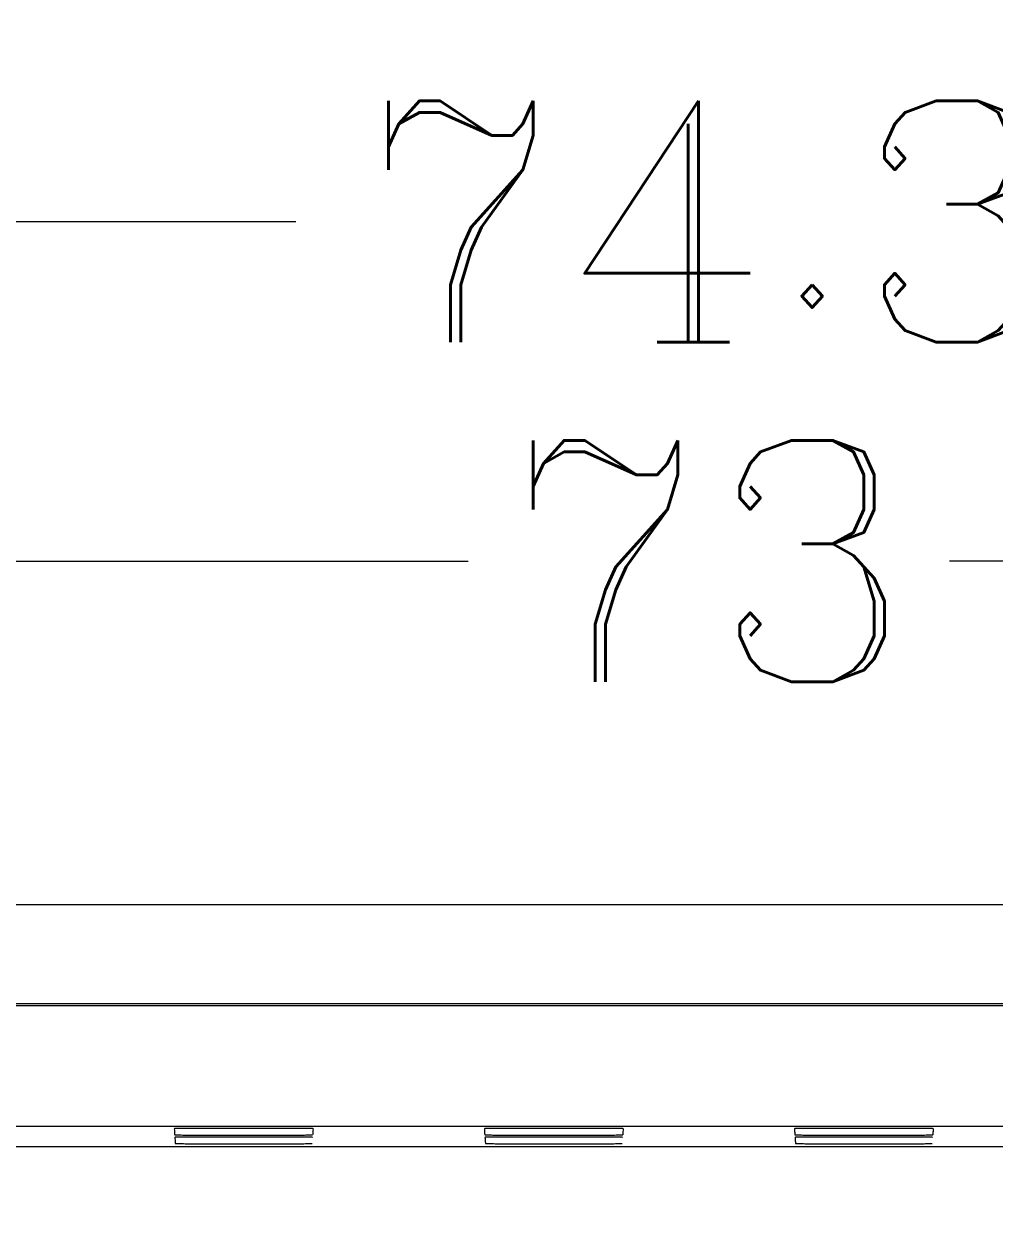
# Model space of a CAD drawing. Header units: millimetres. Extents: x -195 to 1349, y 148 to 750.
# Drawn here: x 1196.52 to 1210.62, y 500.39 to 517.82 of the extents above; entities that cross this region are included whole.
import ezdxf

# ---------------------------------------------------------------- set-up
doc = ezdxf.new("R2010")
doc.units = ezdxf.units.MM
doc.layers.get('0').update_dxf_attribs({"linetype": 'CONTINUOUS'})
doc.layers.get('Defpoints').update_dxf_attribs({"linetype": 'CONTINUOUS'})
doc.layers.add('4', color=7, linetype='CONTINUOUS', true_color=0xffffff)
doc.styles.add('ROMANC', font='romanc.shx', dxfattribs={"bigfont": 'gbcbig.shx'})
doc.dimstyles.new('YanXiu', dxfattribs={"dimtxt": 3.5, "dimasz": 2.2, "dimexe": 0.66, "dimexo": 0.66, "dimgap": 0.66, "dimtad": 0, "dimdec": 1, "dimdsep": 46, "dimtxsty": 'ROMANC', "dimcen": 0, "dimclrd": 131, "dimclre": 131, "dimclrt": 42, "dimazin": 2, "dimtfac": 1, "dimtdec": 1, "dimtofl": 0, "dimtmove": 0, "dimatfit": 3, "dimfxl": 1, "dimlwd": 5, "dimlwe": 5, "dimarcsym": 0})

# ---------------------------------------------------------------- blocks, each defined once
blk = doc.blocks.new('*D53')
at = {"color": 131, "lineweight": 5, "transparency": 16777216}
for p, q in [((1169.315, 493.241), (1169.315, 515.61)), ((1243.61, 492.48), (1243.61, 515.61)), ((1171.515, 514.95), (1200.469, 514.95)), ((1241.41, 514.95), (1212.456, 514.95))]:
    blk.add_line(p, q, dxfattribs=at)
at = {"color": 131, "lineweight": 18, "transparency": 16777216}
for points in [[(1171.515, 515.316), (1171.515, 514.583), (1169.315, 514.95)], [(1241.41, 515.316), (1241.41, 514.583), (1243.61, 514.95)]]:
    blk.add_solid(points, dxfattribs=at)
at = {"layer": 'Defpoints', "color": 0, "lineweight": 18, "transparency": 16777216}
for p in [(1243.61, 514.95), (1169.315, 492.581), (1243.61, 491.82)]:
    blk.add_point(p, dxfattribs=at)
at = {"color": 42, "lineweight": 18, "transparency": 16777216, "insert": (1206.462, 514.95), "char_height": 3.5, "attachment_point": 5, "style": 'ROMANC'}
blk.add_mtext('74.3', dxfattribs=at)
blk = doc.blocks.new('*D54')
at = {"color": 131, "lineweight": 5, "transparency": 16777216}
for p, q in [((1169.962, 501.388), (1169.962, 510.682)), ((1242.962, 501.388), (1242.962, 510.682)), ((1172.162, 510.022), (1202.969, 510.022)), ((1240.762, 510.022), (1209.956, 510.022))]:
    blk.add_line(p, q, dxfattribs=at)
at = {"color": 131, "lineweight": 18, "transparency": 16777216}
for points in [[(1172.162, 510.388), (1172.162, 509.655), (1169.962, 510.022)], [(1240.762, 510.388), (1240.762, 509.655), (1242.962, 510.022)]]:
    blk.add_solid(points, dxfattribs=at)
at = {"layer": 'Defpoints', "color": 0, "lineweight": 18, "transparency": 16777216}
for p in [(1242.962, 510.022), (1169.962, 500.728), (1242.962, 500.728)]:
    blk.add_point(p, dxfattribs=at)
at = {"color": 42, "lineweight": 18, "transparency": 16777216, "insert": (1206.462, 510.022), "char_height": 3.5, "attachment_point": 5, "style": 'ROMANC'}
blk.add_mtext('73', dxfattribs=at)
blk = doc.blocks.new('*D55')
at = {"color": 131, "lineweight": 5, "transparency": 16777216}
for p, q in [((1158.09, 492.7), (1158.09, 526.676)), ((1254.834, 492.885), (1254.834, 526.676)), ((1160.29, 526.016), (1200.469, 526.016)), ((1252.634, 526.016), (1212.456, 526.016))]:
    blk.add_line(p, q, dxfattribs=at)
at = {"color": 131, "lineweight": 18, "transparency": 16777216}
for points in [[(1160.29, 526.382), (1160.29, 525.649), (1158.09, 526.016)], [(1252.634, 526.382), (1252.634, 525.649), (1254.834, 526.016)]]:
    blk.add_solid(points, dxfattribs=at)
at = {"layer": 'Defpoints', "color": 0, "lineweight": 18, "transparency": 16777216}
for p in [(1254.834, 526.016), (1254.834, 492.225), (1158.09, 492.04)]:
    blk.add_point(p, dxfattribs=at)
at = {"color": 42, "lineweight": 18, "transparency": 16777216, "insert": (1206.462, 526.016), "char_height": 3.5, "attachment_point": 5, "style": 'ROMANC'}
blk.add_mtext('96.7', dxfattribs=at)
blk = doc.blocks.new('*D56')
at = {"color": 131, "lineweight": 5, "transparency": 16777216}
for p, q in [((1166.078, 504.008), (1166.078, 521.28)), ((1246.847, 504.008), (1246.847, 521.28)), ((1168.278, 520.62), (1200.469, 520.62)), ((1244.647, 520.62), (1212.456, 520.62))]:
    blk.add_line(p, q, dxfattribs=at)
at = {"color": 131, "lineweight": 18, "transparency": 16777216}
for points in [[(1168.278, 520.986), (1168.278, 520.253), (1166.078, 520.62)], [(1244.647, 520.986), (1244.647, 520.253), (1246.847, 520.62)]]:
    blk.add_solid(points, dxfattribs=at)
at = {"layer": 'Defpoints', "color": 0, "lineweight": 18, "transparency": 16777216}
for p in [(1246.847, 520.62), (1166.078, 503.348), (1246.847, 503.348)]:
    blk.add_point(p, dxfattribs=at)
at = {"color": 42, "lineweight": 18, "transparency": 16777216, "insert": (1206.462, 520.62), "char_height": 3.5, "attachment_point": 5, "style": 'ROMANC'}
blk.add_mtext('80.8', dxfattribs=at)
blk = doc.blocks.new('*D58')
at = {"color": 131, "lineweight": 5, "transparency": 16777216}
for p, q in [((1156.64, 502.079), (1156.64, 531.65)), ((1256.284, 502.079), (1256.284, 531.65)), ((1158.84, 530.99), (1200.469, 530.99)), ((1254.084, 530.99), (1212.456, 530.99))]:
    blk.add_line(p, q, dxfattribs=at)
at = {"color": 131, "lineweight": 18, "transparency": 16777216}
for points in [[(1158.84, 531.357), (1158.84, 530.624), (1156.64, 530.99)], [(1254.084, 531.357), (1254.084, 530.624), (1256.284, 530.99)]]:
    blk.add_solid(points, dxfattribs=at)
at = {"layer": 'Defpoints', "color": 0, "lineweight": 18, "transparency": 16777216}
for p in [(1256.284, 530.99), (1156.64, 501.419), (1256.284, 501.419)]:
    blk.add_point(p, dxfattribs=at)
at = {"color": 42, "lineweight": 18, "transparency": 16777216, "insert": (1206.462, 530.99), "char_height": 3.5, "attachment_point": 5, "style": 'ROMANC'}
blk.add_mtext('99.6', dxfattribs=at)
blk = doc.blocks.new('*D59')
at = {"color": 131, "lineweight": 5, "transparency": 16777216}
for p, q in [((1151.266, 503.956), (1151.266, 539.12)), ((1261.659, 503.956), (1261.659, 539.12)), ((1153.466, 538.46), (1199.219, 538.46)), ((1259.459, 538.46), (1213.706, 538.46))]:
    blk.add_line(p, q, dxfattribs=at)
at = {"color": 131, "lineweight": 18, "transparency": 16777216}
for points in [[(1153.466, 538.826), (1153.466, 538.093), (1151.266, 538.46)], [(1259.459, 538.826), (1259.459, 538.093), (1261.659, 538.46)]]:
    blk.add_solid(points, dxfattribs=at)
at = {"layer": 'Defpoints', "color": 0, "lineweight": 18, "transparency": 16777216}
for p in [(1261.659, 538.46), (1151.266, 503.296), (1261.659, 503.296)]:
    blk.add_point(p, dxfattribs=at)
at = {"color": 42, "lineweight": 18, "transparency": 16777216, "insert": (1206.462, 538.46), "char_height": 3.5, "attachment_point": 5, "style": 'ROMANC'}
blk.add_mtext('110.4', dxfattribs=at)

msp = doc.modelspace()

# ---------------------------------------------------------------- linework, layer by layer
at = {"layer": '4', "color": 7, "linetype": 'Continuous', "lineweight": 18}
for p, q in [((1247.243, 505.033), (1165.682, 505.033)), ((1246.876, 503.597), (1166.048, 503.597)), ((1246.847, 503.567), (1166.078, 503.567)), ((1175.44, 501.822), (1237.485, 501.822))]:
    msp.add_line(p, q, dxfattribs=at)
for points, knots in [([(1200.719, 501.785), (1200.719, 501.785), (1200.713, 501.786), (1200.694, 501.786), (1200.686, 501.786), (1200.672, 501.787), (1200.666, 501.787), (1200.655, 501.787), (1200.649, 501.787), (1200.63, 501.787), (1200.602, 501.787), (1200.568, 501.788), (1200.541, 501.788), (1200.532, 501.788), (1200.512, 501.788), (1200.502, 501.788), (1200.47, 501.788), (1200.448, 501.789), (1200.378, 501.789), (1200.328, 501.789), (1200.259, 501.789), (1200.245, 501.789), (1200.216, 501.789), (1200.202, 501.79), (1200.158, 501.79), (1200.129, 501.79), (1200.068, 501.79), (1200.037, 501.79), (1199.99, 501.79), (1199.974, 501.79), (1199.942, 501.79), (1199.926, 501.79), (1199.877, 501.79), (1199.812, 501.79), (1199.746, 501.79), (1199.68, 501.79), (1199.647, 501.79), (1199.598, 501.79), (1199.581, 501.79), (1199.549, 501.79), (1199.467, 501.79), (1199.389, 501.79), (1199.313, 501.79), (1199.297, 501.79), (1199.267, 501.79), (1199.253, 501.79), (1199.209, 501.789), (1199.181, 501.789), (1199.099, 501.789), (1199.048, 501.789), (1198.989, 501.789), (1198.978, 501.789), (1198.955, 501.788), (1198.945, 501.788), (1198.913, 501.788), (1198.894, 501.788), (1198.857, 501.788), (1198.84, 501.788), (1198.809, 501.787), (1198.795, 501.787), (1198.769, 501.787), (1198.747, 501.786), (1198.731, 501.786), (1198.718, 501.786), (1198.713, 501.786), (1198.707, 501.785), (1198.705, 501.785), (1198.705, 501.785)], [0, 0, 0, 0, 0.0625, 0.0625, 0.09375, 0.09375, 0.109375, 0.109375, 0.125, 0.125, 0.15625, 0.1875, 0.1875, 0.203125, 0.203125, 0.21875, 0.21875, 0.25, 0.25, 0.3125, 0.3125, 0.328125, 0.328125, 0.34375, 0.34375, 0.375, 0.375, 0.40625, 0.40625, 0.421875, 0.421875, 0.4375, 0.4375, 0.46875, 0.5, 0.5, 0.53125, 0.53125, 0.546875, 0.546875, 0.5625, 0.625, 0.625, 0.640625, 0.640625, 0.65625, 0.65625, 0.6875, 0.6875, 0.75, 0.75, 0.765625, 0.765625, 0.78125, 0.78125, 0.8125, 0.8125, 0.84375, 0.84375, 0.875, 0.875, 0.90625, 0.9375, 0.9375, 0.96875, 0.96875, 1, 1, 1, 1]), ([(1198.705, 501.785), (1198.706, 501.772), (1198.707, 501.758), (1198.709, 501.736), (1198.709, 501.727), (1198.71, 501.71), (1198.711, 501.703), (1198.711, 501.696)], [0, 0, 0, 0, 0.448295, 0.448295, 0.75351, 0.75351, 1, 1, 1, 1]), ([(1200.719, 501.785), (1200.718, 501.772), (1200.718, 501.758), (1200.716, 501.736), (1200.715, 501.727), (1200.714, 501.71), (1200.714, 501.703), (1200.713, 501.696)], [0, 0, 0, 0, 0.448296, 0.448296, 0.75351, 0.75351, 1, 1, 1, 1]), ([(1205.219, 501.785), (1205.219, 501.785), (1205.213, 501.786), (1205.194, 501.786), (1205.186, 501.786), (1205.172, 501.787), (1205.166, 501.787), (1205.155, 501.787), (1205.149, 501.787), (1205.13, 501.787), (1205.102, 501.787), (1205.068, 501.788), (1205.041, 501.788), (1205.032, 501.788), (1205.012, 501.788), (1205.002, 501.788), (1204.97, 501.788), (1204.948, 501.789), (1204.878, 501.789), (1204.828, 501.789), (1204.759, 501.789), (1204.745, 501.789), (1204.716, 501.789), (1204.702, 501.79), (1204.658, 501.79), (1204.629, 501.79), (1204.568, 501.79), (1204.537, 501.79), (1204.49, 501.79), (1204.474, 501.79), (1204.442, 501.79), (1204.426, 501.79), (1204.377, 501.79), (1204.312, 501.79), (1204.246, 501.79), (1204.18, 501.79), (1204.147, 501.79), (1204.098, 501.79), (1204.081, 501.79), (1204.049, 501.79), (1203.967, 501.79), (1203.889, 501.79), (1203.813, 501.79), (1203.797, 501.79), (1203.767, 501.79), (1203.753, 501.79), (1203.709, 501.789), (1203.681, 501.789), (1203.599, 501.789), (1203.548, 501.789), (1203.489, 501.789), (1203.478, 501.789), (1203.455, 501.788), (1203.445, 501.788), (1203.413, 501.788), (1203.394, 501.788), (1203.357, 501.788), (1203.34, 501.788), (1203.309, 501.787), (1203.295, 501.787), (1203.269, 501.787), (1203.247, 501.786), (1203.231, 501.786), (1203.218, 501.786), (1203.213, 501.786), (1203.207, 501.785), (1203.205, 501.785), (1203.205, 501.785)], [0, 0, 0, 0, 0.0625, 0.0625, 0.09375, 0.09375, 0.109375, 0.109375, 0.125, 0.125, 0.15625, 0.1875, 0.1875, 0.203125, 0.203125, 0.21875, 0.21875, 0.25, 0.25, 0.3125, 0.3125, 0.328125, 0.328125, 0.34375, 0.34375, 0.375, 0.375, 0.40625, 0.40625, 0.421875, 0.421875, 0.4375, 0.4375, 0.46875, 0.5, 0.5, 0.53125, 0.53125, 0.546875, 0.546875, 0.5625, 0.625, 0.625, 0.640625, 0.640625, 0.65625, 0.65625, 0.6875, 0.6875, 0.75, 0.75, 0.765625, 0.765625, 0.78125, 0.78125, 0.8125, 0.8125, 0.84375, 0.84375, 0.875, 0.875, 0.90625, 0.9375, 0.9375, 0.96875, 0.96875, 1, 1, 1, 1]), ([(1203.205, 501.785), (1203.206, 501.772), (1203.207, 501.758), (1203.209, 501.736), (1203.209, 501.727), (1203.21, 501.71), (1203.211, 501.703), (1203.211, 501.696)], [0, 0, 0, 0, 0.448295, 0.448295, 0.75351, 0.75351, 1, 1, 1, 1]), ([(1205.219, 501.785), (1205.218, 501.772), (1205.218, 501.758), (1205.216, 501.736), (1205.215, 501.727), (1205.214, 501.71), (1205.214, 501.703), (1205.213, 501.696)], [0, 0, 0, 0, 0.448296, 0.448296, 0.75351, 0.75351, 1, 1, 1, 1]), ([(1209.719, 501.785), (1209.719, 501.785), (1209.713, 501.786), (1209.694, 501.786), (1209.686, 501.786), (1209.672, 501.787), (1209.666, 501.787), (1209.655, 501.787), (1209.649, 501.787), (1209.63, 501.787), (1209.602, 501.787), (1209.568, 501.788), (1209.541, 501.788), (1209.532, 501.788), (1209.512, 501.788), (1209.502, 501.788), (1209.47, 501.788), (1209.448, 501.789), (1209.378, 501.789), (1209.328, 501.789), (1209.259, 501.789), (1209.245, 501.789), (1209.216, 501.789), (1209.202, 501.79), (1209.158, 501.79), (1209.129, 501.79), (1209.068, 501.79), (1209.037, 501.79), (1208.99, 501.79), (1208.974, 501.79), (1208.942, 501.79), (1208.926, 501.79), (1208.877, 501.79), (1208.812, 501.79), (1208.746, 501.79), (1208.68, 501.79), (1208.647, 501.79), (1208.598, 501.79), (1208.581, 501.79), (1208.549, 501.79), (1208.467, 501.79), (1208.389, 501.79), (1208.313, 501.79), (1208.297, 501.79), (1208.267, 501.79), (1208.253, 501.79), (1208.209, 501.789), (1208.181, 501.789), (1208.099, 501.789), (1208.048, 501.789), (1207.989, 501.789), (1207.978, 501.789), (1207.955, 501.788), (1207.945, 501.788), (1207.913, 501.788), (1207.894, 501.788), (1207.857, 501.788), (1207.84, 501.788), (1207.809, 501.787), (1207.795, 501.787), (1207.769, 501.787), (1207.747, 501.786), (1207.731, 501.786), (1207.718, 501.786), (1207.713, 501.786), (1207.707, 501.785), (1207.705, 501.785), (1207.705, 501.785)], [0, 0, 0, 0, 0.0625, 0.0625, 0.09375, 0.09375, 0.109375, 0.109375, 0.125, 0.125, 0.15625, 0.1875, 0.1875, 0.203125, 0.203125, 0.21875, 0.21875, 0.25, 0.25, 0.3125, 0.3125, 0.328125, 0.328125, 0.34375, 0.34375, 0.375, 0.375, 0.40625, 0.40625, 0.421875, 0.421875, 0.4375, 0.4375, 0.46875, 0.5, 0.5, 0.53125, 0.53125, 0.546875, 0.546875, 0.5625, 0.625, 0.625, 0.640625, 0.640625, 0.65625, 0.65625, 0.6875, 0.6875, 0.75, 0.75, 0.765625, 0.765625, 0.78125, 0.78125, 0.8125, 0.8125, 0.84375, 0.84375, 0.875, 0.875, 0.90625, 0.9375, 0.9375, 0.96875, 0.96875, 1, 1, 1, 1]), ([(1207.705, 501.785), (1207.706, 501.772), (1207.707, 501.758), (1207.709, 501.736), (1207.709, 501.727), (1207.71, 501.71), (1207.711, 501.703), (1207.711, 501.696)], [0, 0, 0, 0, 0.448295, 0.448295, 0.75351, 0.75351, 1, 1, 1, 1]), ([(1209.719, 501.785), (1209.718, 501.772), (1209.718, 501.758), (1209.716, 501.736), (1209.715, 501.727), (1209.714, 501.71), (1209.714, 501.703), (1209.713, 501.696)], [0, 0, 0, 0, 0.448296, 0.448296, 0.75351, 0.75351, 1, 1, 1, 1]), ([(1198.711, 501.696), (1198.712, 501.695), (1198.718, 501.695), (1198.737, 501.695), (1198.745, 501.694), (1198.764, 501.694), (1198.775, 501.694), (1198.8, 501.694), (1198.828, 501.693), (1198.862, 501.693), (1198.889, 501.693), (1198.898, 501.693), (1198.918, 501.693), (1198.928, 501.693), (1198.96, 501.692), (1198.982, 501.692), (1199.051, 501.692), (1199.101, 501.692), (1199.169, 501.691), (1199.183, 501.691), (1199.212, 501.691), (1199.226, 501.691), (1199.269, 501.691), (1199.299, 501.691), (1199.359, 501.691), (1199.39, 501.691), (1199.437, 501.691), (1199.452, 501.691), (1199.484, 501.691), (1199.501, 501.691), (1199.549, 501.691), (1199.614, 501.691), (1199.679, 501.691), (1199.744, 501.691), (1199.777, 501.691), (1199.826, 501.691), (1199.842, 501.691), (1199.875, 501.691), (1199.956, 501.691), (1200.034, 501.691), (1200.109, 501.691), (1200.124, 501.691), (1200.154, 501.691), (1200.169, 501.691), (1200.213, 501.691), (1200.241, 501.691), (1200.322, 501.692), (1200.373, 501.692), (1200.431, 501.692), (1200.442, 501.692), (1200.464, 501.692), (1200.475, 501.692), (1200.506, 501.693), (1200.526, 501.693), (1200.562, 501.693), (1200.579, 501.693), (1200.61, 501.693), (1200.624, 501.694), (1200.649, 501.694), (1200.671, 501.694), (1200.687, 501.695), (1200.7, 501.695), (1200.705, 501.695), (1200.712, 501.695), (1200.713, 501.696), (1200.713, 501.696)], [0, 0, 0, 0, 0.0625, 0.0625, 0.09375, 0.09375, 0.125, 0.125, 0.15625, 0.1875, 0.1875, 0.203125, 0.203125, 0.21875, 0.21875, 0.25, 0.25, 0.3125, 0.3125, 0.328125, 0.328125, 0.34375, 0.34375, 0.375, 0.375, 0.40625, 0.40625, 0.421875, 0.421875, 0.4375, 0.4375, 0.46875, 0.5, 0.5, 0.53125, 0.53125, 0.546875, 0.546875, 0.5625, 0.625, 0.625, 0.640625, 0.640625, 0.65625, 0.65625, 0.6875, 0.6875, 0.75, 0.75, 0.765625, 0.765625, 0.78125, 0.78125, 0.8125, 0.8125, 0.84375, 0.84375, 0.875, 0.875, 0.90625, 0.9375, 0.9375, 0.96875, 0.96875, 1, 1, 1, 1]), ([(1200.711, 501.659), (1200.711, 501.66), (1200.704, 501.66), (1200.685, 501.66), (1200.677, 501.661), (1200.663, 501.661), (1200.658, 501.661), (1200.647, 501.661), (1200.641, 501.661), (1200.622, 501.661), (1200.594, 501.662), (1200.561, 501.662), (1200.534, 501.662), (1200.524, 501.662), (1200.505, 501.662), (1200.495, 501.662), (1200.463, 501.663), (1200.441, 501.663), (1200.372, 501.663), (1200.322, 501.663), (1200.254, 501.664), (1200.24, 501.664), (1200.212, 501.664), (1200.198, 501.664), (1200.154, 501.664), (1200.125, 501.664), (1200.065, 501.664), (1200.034, 501.664), (1199.987, 501.664), (1199.972, 501.664), (1199.94, 501.664), (1199.924, 501.664), (1199.875, 501.664), (1199.811, 501.664), (1199.746, 501.664), (1199.681, 501.664), (1199.648, 501.664), (1199.599, 501.664), (1199.583, 501.664), (1199.55, 501.664), (1199.469, 501.664), (1199.392, 501.664), (1199.316, 501.664), (1199.301, 501.664), (1199.271, 501.664), (1199.257, 501.664), (1199.213, 501.664), (1199.185, 501.664), (1199.104, 501.663), (1199.054, 501.663), (1198.995, 501.663), (1198.984, 501.663), (1198.962, 501.663), (1198.951, 501.663), (1198.92, 501.662), (1198.901, 501.662), (1198.865, 501.662), (1198.848, 501.662), (1198.817, 501.662), (1198.803, 501.661), (1198.778, 501.661), (1198.756, 501.661), (1198.74, 501.66), (1198.727, 501.66), (1198.722, 501.66), (1198.716, 501.66), (1198.714, 501.659), (1198.714, 501.659)], [0, 0, 0, 0, 0.0625, 0.0625, 0.09375, 0.09375, 0.109375, 0.109375, 0.125, 0.125, 0.15625, 0.1875, 0.1875, 0.203125, 0.203125, 0.21875, 0.21875, 0.25, 0.25, 0.3125, 0.3125, 0.328125, 0.328125, 0.34375, 0.34375, 0.375, 0.375, 0.40625, 0.40625, 0.421875, 0.421875, 0.4375, 0.4375, 0.46875, 0.5, 0.5, 0.53125, 0.53125, 0.546875, 0.546875, 0.5625, 0.625, 0.625, 0.640625, 0.640625, 0.65625, 0.65625, 0.6875, 0.6875, 0.75, 0.75, 0.765625, 0.765625, 0.78125, 0.78125, 0.8125, 0.8125, 0.84375, 0.84375, 0.875, 0.875, 0.90625, 0.9375, 0.9375, 0.96875, 0.96875, 1, 1, 1, 1]), ([(1198.714, 501.659), (1198.715, 501.647), (1198.716, 501.635), (1198.717, 501.614), (1198.718, 501.605), (1198.719, 501.588), (1198.72, 501.579), (1198.72, 501.57)], [0, 0, 0, 0, 0.406541, 0.406541, 0.703271, 0.703271, 1, 1, 1, 1]), ([(1203.211, 501.696), (1203.212, 501.695), (1203.218, 501.695), (1203.237, 501.695), (1203.245, 501.694), (1203.264, 501.694), (1203.275, 501.694), (1203.3, 501.694), (1203.328, 501.693), (1203.362, 501.693), (1203.389, 501.693), (1203.398, 501.693), (1203.418, 501.693), (1203.428, 501.693), (1203.46, 501.692), (1203.482, 501.692), (1203.551, 501.692), (1203.601, 501.692), (1203.669, 501.691), (1203.683, 501.691), (1203.712, 501.691), (1203.726, 501.691), (1203.769, 501.691), (1203.799, 501.691), (1203.859, 501.691), (1203.89, 501.691), (1203.937, 501.691), (1203.952, 501.691), (1203.984, 501.691), (1204.001, 501.691), (1204.049, 501.691), (1204.114, 501.691), (1204.179, 501.691), (1204.244, 501.691), (1204.277, 501.691), (1204.326, 501.691), (1204.342, 501.691), (1204.375, 501.691), (1204.456, 501.691), (1204.534, 501.691), (1204.609, 501.691), (1204.624, 501.691), (1204.654, 501.691), (1204.669, 501.691), (1204.713, 501.691), (1204.741, 501.691), (1204.822, 501.692), (1204.873, 501.692), (1204.931, 501.692), (1204.942, 501.692), (1204.964, 501.692), (1204.975, 501.692), (1205.006, 501.693), (1205.026, 501.693), (1205.062, 501.693), (1205.079, 501.693), (1205.11, 501.693), (1205.124, 501.694), (1205.149, 501.694), (1205.171, 501.694), (1205.187, 501.695), (1205.2, 501.695), (1205.205, 501.695), (1205.212, 501.695), (1205.213, 501.696), (1205.213, 501.696)], [0, 0, 0, 0, 0.0625, 0.0625, 0.09375, 0.09375, 0.125, 0.125, 0.15625, 0.1875, 0.1875, 0.203125, 0.203125, 0.21875, 0.21875, 0.25, 0.25, 0.3125, 0.3125, 0.328125, 0.328125, 0.34375, 0.34375, 0.375, 0.375, 0.40625, 0.40625, 0.421875, 0.421875, 0.4375, 0.4375, 0.46875, 0.5, 0.5, 0.53125, 0.53125, 0.546875, 0.546875, 0.5625, 0.625, 0.625, 0.640625, 0.640625, 0.65625, 0.65625, 0.6875, 0.6875, 0.75, 0.75, 0.765625, 0.765625, 0.78125, 0.78125, 0.8125, 0.8125, 0.84375, 0.84375, 0.875, 0.875, 0.90625, 0.9375, 0.9375, 0.96875, 0.96875, 1, 1, 1, 1]), ([(1205.211, 501.659), (1205.211, 501.66), (1205.204, 501.66), (1205.185, 501.66), (1205.177, 501.661), (1205.163, 501.661), (1205.158, 501.661), (1205.147, 501.661), (1205.141, 501.661), (1205.122, 501.661), (1205.094, 501.662), (1205.061, 501.662), (1205.034, 501.662), (1205.024, 501.662), (1205.005, 501.662), (1204.995, 501.662), (1204.963, 501.663), (1204.941, 501.663), (1204.872, 501.663), (1204.822, 501.663), (1204.754, 501.664), (1204.74, 501.664), (1204.712, 501.664), (1204.698, 501.664), (1204.654, 501.664), (1204.625, 501.664), (1204.565, 501.664), (1204.534, 501.664), (1204.487, 501.664), (1204.472, 501.664), (1204.44, 501.664), (1204.424, 501.664), (1204.375, 501.664), (1204.311, 501.664), (1204.246, 501.664), (1204.181, 501.664), (1204.148, 501.664), (1204.099, 501.664), (1204.083, 501.664), (1204.05, 501.664), (1203.969, 501.664), (1203.892, 501.664), (1203.816, 501.664), (1203.801, 501.664), (1203.771, 501.664), (1203.757, 501.664), (1203.713, 501.664), (1203.685, 501.664), (1203.604, 501.663), (1203.554, 501.663), (1203.495, 501.663), (1203.484, 501.663), (1203.462, 501.663), (1203.451, 501.663), (1203.42, 501.662), (1203.401, 501.662), (1203.365, 501.662), (1203.348, 501.662), (1203.317, 501.662), (1203.303, 501.661), (1203.278, 501.661), (1203.256, 501.661), (1203.24, 501.66), (1203.227, 501.66), (1203.222, 501.66), (1203.216, 501.66), (1203.214, 501.659), (1203.214, 501.659)], [0, 0, 0, 0, 0.0625, 0.0625, 0.09375, 0.09375, 0.109375, 0.109375, 0.125, 0.125, 0.15625, 0.1875, 0.1875, 0.203125, 0.203125, 0.21875, 0.21875, 0.25, 0.25, 0.3125, 0.3125, 0.328125, 0.328125, 0.34375, 0.34375, 0.375, 0.375, 0.40625, 0.40625, 0.421875, 0.421875, 0.4375, 0.4375, 0.46875, 0.5, 0.5, 0.53125, 0.53125, 0.546875, 0.546875, 0.5625, 0.625, 0.625, 0.640625, 0.640625, 0.65625, 0.65625, 0.6875, 0.6875, 0.75, 0.75, 0.765625, 0.765625, 0.78125, 0.78125, 0.8125, 0.8125, 0.84375, 0.84375, 0.875, 0.875, 0.90625, 0.9375, 0.9375, 0.96875, 0.96875, 1, 1, 1, 1]), ([(1203.214, 501.659), (1203.215, 501.647), (1203.216, 501.635), (1203.217, 501.614), (1203.218, 501.605), (1203.219, 501.588), (1203.22, 501.579), (1203.22, 501.57)], [0, 0, 0, 0, 0.406541, 0.406541, 0.703271, 0.703271, 1, 1, 1, 1]), ([(1207.711, 501.696), (1207.712, 501.695), (1207.718, 501.695), (1207.737, 501.695), (1207.745, 501.694), (1207.764, 501.694), (1207.775, 501.694), (1207.8, 501.694), (1207.828, 501.693), (1207.862, 501.693), (1207.889, 501.693), (1207.898, 501.693), (1207.918, 501.693), (1207.928, 501.693), (1207.96, 501.692), (1207.982, 501.692), (1208.051, 501.692), (1208.101, 501.692), (1208.169, 501.691), (1208.183, 501.691), (1208.212, 501.691), (1208.226, 501.691), (1208.269, 501.691), (1208.299, 501.691), (1208.359, 501.691), (1208.39, 501.691), (1208.437, 501.691), (1208.452, 501.691), (1208.484, 501.691), (1208.501, 501.691), (1208.549, 501.691), (1208.614, 501.691), (1208.679, 501.691), (1208.744, 501.691), (1208.777, 501.691), (1208.826, 501.691), (1208.842, 501.691), (1208.875, 501.691), (1208.956, 501.691), (1209.034, 501.691), (1209.109, 501.691), (1209.124, 501.691), (1209.154, 501.691), (1209.169, 501.691), (1209.213, 501.691), (1209.241, 501.691), (1209.322, 501.692), (1209.373, 501.692), (1209.431, 501.692), (1209.442, 501.692), (1209.464, 501.692), (1209.475, 501.692), (1209.506, 501.693), (1209.526, 501.693), (1209.562, 501.693), (1209.579, 501.693), (1209.61, 501.693), (1209.624, 501.694), (1209.649, 501.694), (1209.671, 501.694), (1209.687, 501.695), (1209.7, 501.695), (1209.705, 501.695), (1209.712, 501.695), (1209.713, 501.696), (1209.713, 501.696)], [0, 0, 0, 0, 0.0625, 0.0625, 0.09375, 0.09375, 0.125, 0.125, 0.15625, 0.1875, 0.1875, 0.203125, 0.203125, 0.21875, 0.21875, 0.25, 0.25, 0.3125, 0.3125, 0.328125, 0.328125, 0.34375, 0.34375, 0.375, 0.375, 0.40625, 0.40625, 0.421875, 0.421875, 0.4375, 0.4375, 0.46875, 0.5, 0.5, 0.53125, 0.53125, 0.546875, 0.546875, 0.5625, 0.625, 0.625, 0.640625, 0.640625, 0.65625, 0.65625, 0.6875, 0.6875, 0.75, 0.75, 0.765625, 0.765625, 0.78125, 0.78125, 0.8125, 0.8125, 0.84375, 0.84375, 0.875, 0.875, 0.90625, 0.9375, 0.9375, 0.96875, 0.96875, 1, 1, 1, 1]), ([(1209.711, 501.659), (1209.711, 501.66), (1209.704, 501.66), (1209.685, 501.66), (1209.677, 501.661), (1209.663, 501.661), (1209.658, 501.661), (1209.647, 501.661), (1209.641, 501.661), (1209.622, 501.661), (1209.594, 501.662), (1209.561, 501.662), (1209.534, 501.662), (1209.524, 501.662), (1209.505, 501.662), (1209.495, 501.662), (1209.463, 501.663), (1209.441, 501.663), (1209.372, 501.663), (1209.322, 501.663), (1209.254, 501.664), (1209.24, 501.664), (1209.212, 501.664), (1209.198, 501.664), (1209.154, 501.664), (1209.125, 501.664), (1209.065, 501.664), (1209.034, 501.664), (1208.987, 501.664), (1208.972, 501.664), (1208.94, 501.664), (1208.924, 501.664), (1208.875, 501.664), (1208.811, 501.664), (1208.746, 501.664), (1208.681, 501.664), (1208.648, 501.664), (1208.599, 501.664), (1208.583, 501.664), (1208.55, 501.664), (1208.469, 501.664), (1208.392, 501.664), (1208.316, 501.664), (1208.301, 501.664), (1208.271, 501.664), (1208.257, 501.664), (1208.213, 501.664), (1208.185, 501.664), (1208.104, 501.663), (1208.054, 501.663), (1207.995, 501.663), (1207.984, 501.663), (1207.962, 501.663), (1207.951, 501.663), (1207.92, 501.662), (1207.901, 501.662), (1207.865, 501.662), (1207.848, 501.662), (1207.817, 501.662), (1207.803, 501.661), (1207.778, 501.661), (1207.756, 501.661), (1207.74, 501.66), (1207.727, 501.66), (1207.722, 501.66), (1207.716, 501.66), (1207.714, 501.659), (1207.714, 501.659)], [0, 0, 0, 0, 0.0625, 0.0625, 0.09375, 0.09375, 0.109375, 0.109375, 0.125, 0.125, 0.15625, 0.1875, 0.1875, 0.203125, 0.203125, 0.21875, 0.21875, 0.25, 0.25, 0.3125, 0.3125, 0.328125, 0.328125, 0.34375, 0.34375, 0.375, 0.375, 0.40625, 0.40625, 0.421875, 0.421875, 0.4375, 0.4375, 0.46875, 0.5, 0.5, 0.53125, 0.53125, 0.546875, 0.546875, 0.5625, 0.625, 0.625, 0.640625, 0.640625, 0.65625, 0.65625, 0.6875, 0.6875, 0.75, 0.75, 0.765625, 0.765625, 0.78125, 0.78125, 0.8125, 0.8125, 0.84375, 0.84375, 0.875, 0.875, 0.90625, 0.9375, 0.9375, 0.96875, 0.96875, 1, 1, 1, 1]), ([(1207.714, 501.659), (1207.715, 501.647), (1207.716, 501.635), (1207.717, 501.614), (1207.718, 501.605), (1207.719, 501.588), (1207.72, 501.579), (1207.72, 501.57)], [0, 0, 0, 0, 0.406541, 0.406541, 0.703271, 0.703271, 1, 1, 1, 1]), ([(1237.285, 501.523), (1228.223, 501.523), (1219.16, 501.523), (1198.612, 501.523), (1187.126, 501.523), (1175.639, 501.523)], [0, 0, 0, 0, 0.441028, 0.441028, 1, 1, 1, 1]), ([(1198.72, 501.57), (1198.72, 501.57), (1198.727, 501.569), (1198.746, 501.569), (1198.753, 501.569), (1198.772, 501.568), (1198.783, 501.568), (1198.808, 501.568), (1198.836, 501.568), (1198.869, 501.567), (1198.896, 501.567), (1198.906, 501.567), (1198.925, 501.567), (1198.935, 501.567), (1198.966, 501.567), (1198.988, 501.566), (1199.057, 501.566), (1199.107, 501.566), (1199.174, 501.566), (1199.188, 501.566), (1199.216, 501.566), (1199.23, 501.566), (1199.273, 501.565), (1199.302, 501.565), (1199.362, 501.565), (1199.393, 501.565), (1199.439, 501.565), (1199.455, 501.565), (1199.486, 501.565), (1199.502, 501.565), (1199.55, 501.565), (1199.615, 501.565), (1199.679, 501.565), (1199.744, 501.565), (1199.776, 501.565), (1199.825, 501.565), (1199.841, 501.565), (1199.874, 501.565), (1199.954, 501.565), (1200.031, 501.565), (1200.106, 501.565), (1200.121, 501.565), (1200.15, 501.565), (1200.165, 501.565), (1200.208, 501.566), (1200.236, 501.566), (1200.317, 501.566), (1200.367, 501.566), (1200.425, 501.566), (1200.436, 501.566), (1200.458, 501.567), (1200.468, 501.567), (1200.499, 501.567), (1200.519, 501.567), (1200.555, 501.567), (1200.571, 501.567), (1200.602, 501.568), (1200.616, 501.568), (1200.641, 501.568), (1200.663, 501.569), (1200.679, 501.569), (1200.691, 501.569), (1200.696, 501.569), (1200.703, 501.57), (1200.704, 501.57), (1200.704, 501.57)], [0, 0, 0, 0, 0.0625, 0.0625, 0.09375, 0.09375, 0.125, 0.125, 0.15625, 0.1875, 0.1875, 0.203125, 0.203125, 0.21875, 0.21875, 0.25, 0.25, 0.3125, 0.3125, 0.328125, 0.328125, 0.34375, 0.34375, 0.375, 0.375, 0.40625, 0.40625, 0.421875, 0.421875, 0.4375, 0.4375, 0.46875, 0.5, 0.5, 0.53125, 0.53125, 0.546875, 0.546875, 0.5625, 0.625, 0.625, 0.640625, 0.640625, 0.65625, 0.65625, 0.6875, 0.6875, 0.75, 0.75, 0.765625, 0.765625, 0.78125, 0.78125, 0.8125, 0.8125, 0.84375, 0.84375, 0.875, 0.875, 0.90625, 0.9375, 0.9375, 0.96875, 0.96875, 1, 1, 1, 1]), ([(1203.22, 501.57), (1203.22, 501.57), (1203.227, 501.569), (1203.246, 501.569), (1203.253, 501.569), (1203.272, 501.568), (1203.283, 501.568), (1203.308, 501.568), (1203.336, 501.568), (1203.369, 501.567), (1203.396, 501.567), (1203.406, 501.567), (1203.425, 501.567), (1203.435, 501.567), (1203.466, 501.567), (1203.488, 501.566), (1203.557, 501.566), (1203.607, 501.566), (1203.674, 501.566), (1203.688, 501.566), (1203.716, 501.566), (1203.73, 501.566), (1203.773, 501.565), (1203.802, 501.565), (1203.862, 501.565), (1203.893, 501.565), (1203.939, 501.565), (1203.955, 501.565), (1203.986, 501.565), (1204.002, 501.565), (1204.05, 501.565), (1204.115, 501.565), (1204.179, 501.565), (1204.244, 501.565), (1204.276, 501.565), (1204.325, 501.565), (1204.341, 501.565), (1204.374, 501.565), (1204.454, 501.565), (1204.531, 501.565), (1204.606, 501.565), (1204.621, 501.565), (1204.65, 501.565), (1204.665, 501.565), (1204.708, 501.566), (1204.736, 501.566), (1204.817, 501.566), (1204.867, 501.566), (1204.925, 501.566), (1204.936, 501.566), (1204.958, 501.567), (1204.968, 501.567), (1204.999, 501.567), (1205.019, 501.567), (1205.055, 501.567), (1205.071, 501.567), (1205.102, 501.568), (1205.116, 501.568), (1205.141, 501.568), (1205.163, 501.569), (1205.179, 501.569), (1205.191, 501.569), (1205.196, 501.569), (1205.203, 501.57), (1205.204, 501.57), (1205.204, 501.57)], [0, 0, 0, 0, 0.0625, 0.0625, 0.09375, 0.09375, 0.125, 0.125, 0.15625, 0.1875, 0.1875, 0.203125, 0.203125, 0.21875, 0.21875, 0.25, 0.25, 0.3125, 0.3125, 0.328125, 0.328125, 0.34375, 0.34375, 0.375, 0.375, 0.40625, 0.40625, 0.421875, 0.421875, 0.4375, 0.4375, 0.46875, 0.5, 0.5, 0.53125, 0.53125, 0.546875, 0.546875, 0.5625, 0.625, 0.625, 0.640625, 0.640625, 0.65625, 0.65625, 0.6875, 0.6875, 0.75, 0.75, 0.765625, 0.765625, 0.78125, 0.78125, 0.8125, 0.8125, 0.84375, 0.84375, 0.875, 0.875, 0.90625, 0.9375, 0.9375, 0.96875, 0.96875, 1, 1, 1, 1]), ([(1207.72, 501.57), (1207.72, 501.57), (1207.727, 501.569), (1207.746, 501.569), (1207.753, 501.569), (1207.772, 501.568), (1207.783, 501.568), (1207.808, 501.568), (1207.836, 501.568), (1207.869, 501.567), (1207.896, 501.567), (1207.906, 501.567), (1207.925, 501.567), (1207.935, 501.567), (1207.966, 501.567), (1207.988, 501.566), (1208.057, 501.566), (1208.107, 501.566), (1208.174, 501.566), (1208.188, 501.566), (1208.216, 501.566), (1208.23, 501.566), (1208.273, 501.565), (1208.302, 501.565), (1208.362, 501.565), (1208.393, 501.565), (1208.439, 501.565), (1208.455, 501.565), (1208.486, 501.565), (1208.502, 501.565), (1208.55, 501.565), (1208.615, 501.565), (1208.679, 501.565), (1208.744, 501.565), (1208.776, 501.565), (1208.825, 501.565), (1208.841, 501.565), (1208.874, 501.565), (1208.954, 501.565), (1209.031, 501.565), (1209.106, 501.565), (1209.121, 501.565), (1209.15, 501.565), (1209.165, 501.565), (1209.208, 501.566), (1209.236, 501.566), (1209.317, 501.566), (1209.367, 501.566), (1209.425, 501.566), (1209.436, 501.566), (1209.458, 501.567), (1209.468, 501.567), (1209.499, 501.567), (1209.519, 501.567), (1209.555, 501.567), (1209.571, 501.567), (1209.602, 501.568), (1209.616, 501.568), (1209.641, 501.568), (1209.663, 501.569), (1209.679, 501.569), (1209.691, 501.569), (1209.696, 501.569), (1209.703, 501.57), (1209.704, 501.57), (1209.704, 501.57)], [0, 0, 0, 0, 0.0625, 0.0625, 0.09375, 0.09375, 0.125, 0.125, 0.15625, 0.1875, 0.1875, 0.203125, 0.203125, 0.21875, 0.21875, 0.25, 0.25, 0.3125, 0.3125, 0.328125, 0.328125, 0.34375, 0.34375, 0.375, 0.375, 0.40625, 0.40625, 0.421875, 0.421875, 0.4375, 0.4375, 0.46875, 0.5, 0.5, 0.53125, 0.53125, 0.546875, 0.546875, 0.5625, 0.625, 0.625, 0.640625, 0.640625, 0.65625, 0.65625, 0.6875, 0.6875, 0.75, 0.75, 0.765625, 0.765625, 0.78125, 0.78125, 0.8125, 0.8125, 0.84375, 0.84375, 0.875, 0.875, 0.90625, 0.9375, 0.9375, 0.96875, 0.96875, 1, 1, 1, 1])]:
    msp.add_open_spline(points, degree=3, knots=knots, dxfattribs=at)

# ---------------------------------------------------------------- dimensions: what is measured, and where the dimension line sits
at = {"lineweight": 18}
for base, p1, p2, picture, middle in [((1261.659, 538.46), (1151.266, 503.296), (1261.659, 503.296), '*D59', (1206.462, 538.46)), ((1256.284, 530.99), (1156.64, 501.419), (1256.284, 501.419), '*D58', (1206.462, 530.99)), ((1246.847, 520.62), (1166.078, 503.348), (1246.847, 503.348), '*D56', (1206.462, 520.62)), ((1242.962, 510.022), (1169.962, 500.728), (1242.962, 500.728), '*D54', (1206.462, 510.022))]:
    dim = msp.add_linear_dim(base=base, p1=p1, p2=p2, dimstyle='YanXiu', dxfattribs=at)
    dim.commit()
    dim.dimension.update_dxf_attribs({"geometry": picture, "text_midpoint": middle})
for base, p1, p2, picture, middle in [((1254.834, 526.016), (1158.09, 492.04), (1254.834, 492.225), '*D55', (1206.462, 526.016)), ((1243.61, 514.95), (1169.315, 492.581), (1243.61, 491.82), '*D53', (1206.462, 514.95))]:
    dim = msp.add_linear_dim(base=base, p1=p1, p2=p2, dimstyle='YanXiu', dxfattribs=at)
    dim.commit()
    dim.dimension.update_dxf_attribs({"geometry": picture, "text_midpoint": middle, "dimtype": 160})

doc.saveas('drawing.dxf')
